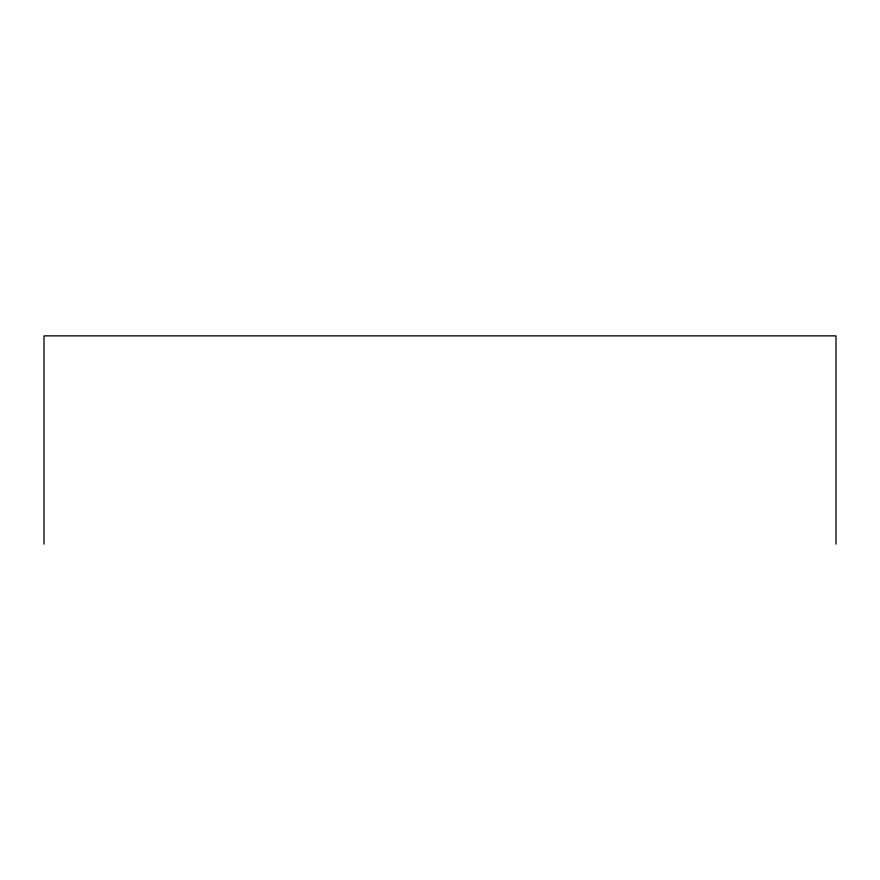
<?xml version="1.0" encoding="UTF-8"?>
<svg xmlns="http://www.w3.org/2000/svg" width="880" height="880" viewBox="0 0 880 880"><rect width="100%" height="100%" fill="white"/><g stroke="black" fill="none" stroke-linecap="round" stroke-linejoin="round"><path stroke-width="1.32" d="M836 544.137L836 335.863L44 335.863L44 544.137"/></g></svg>
